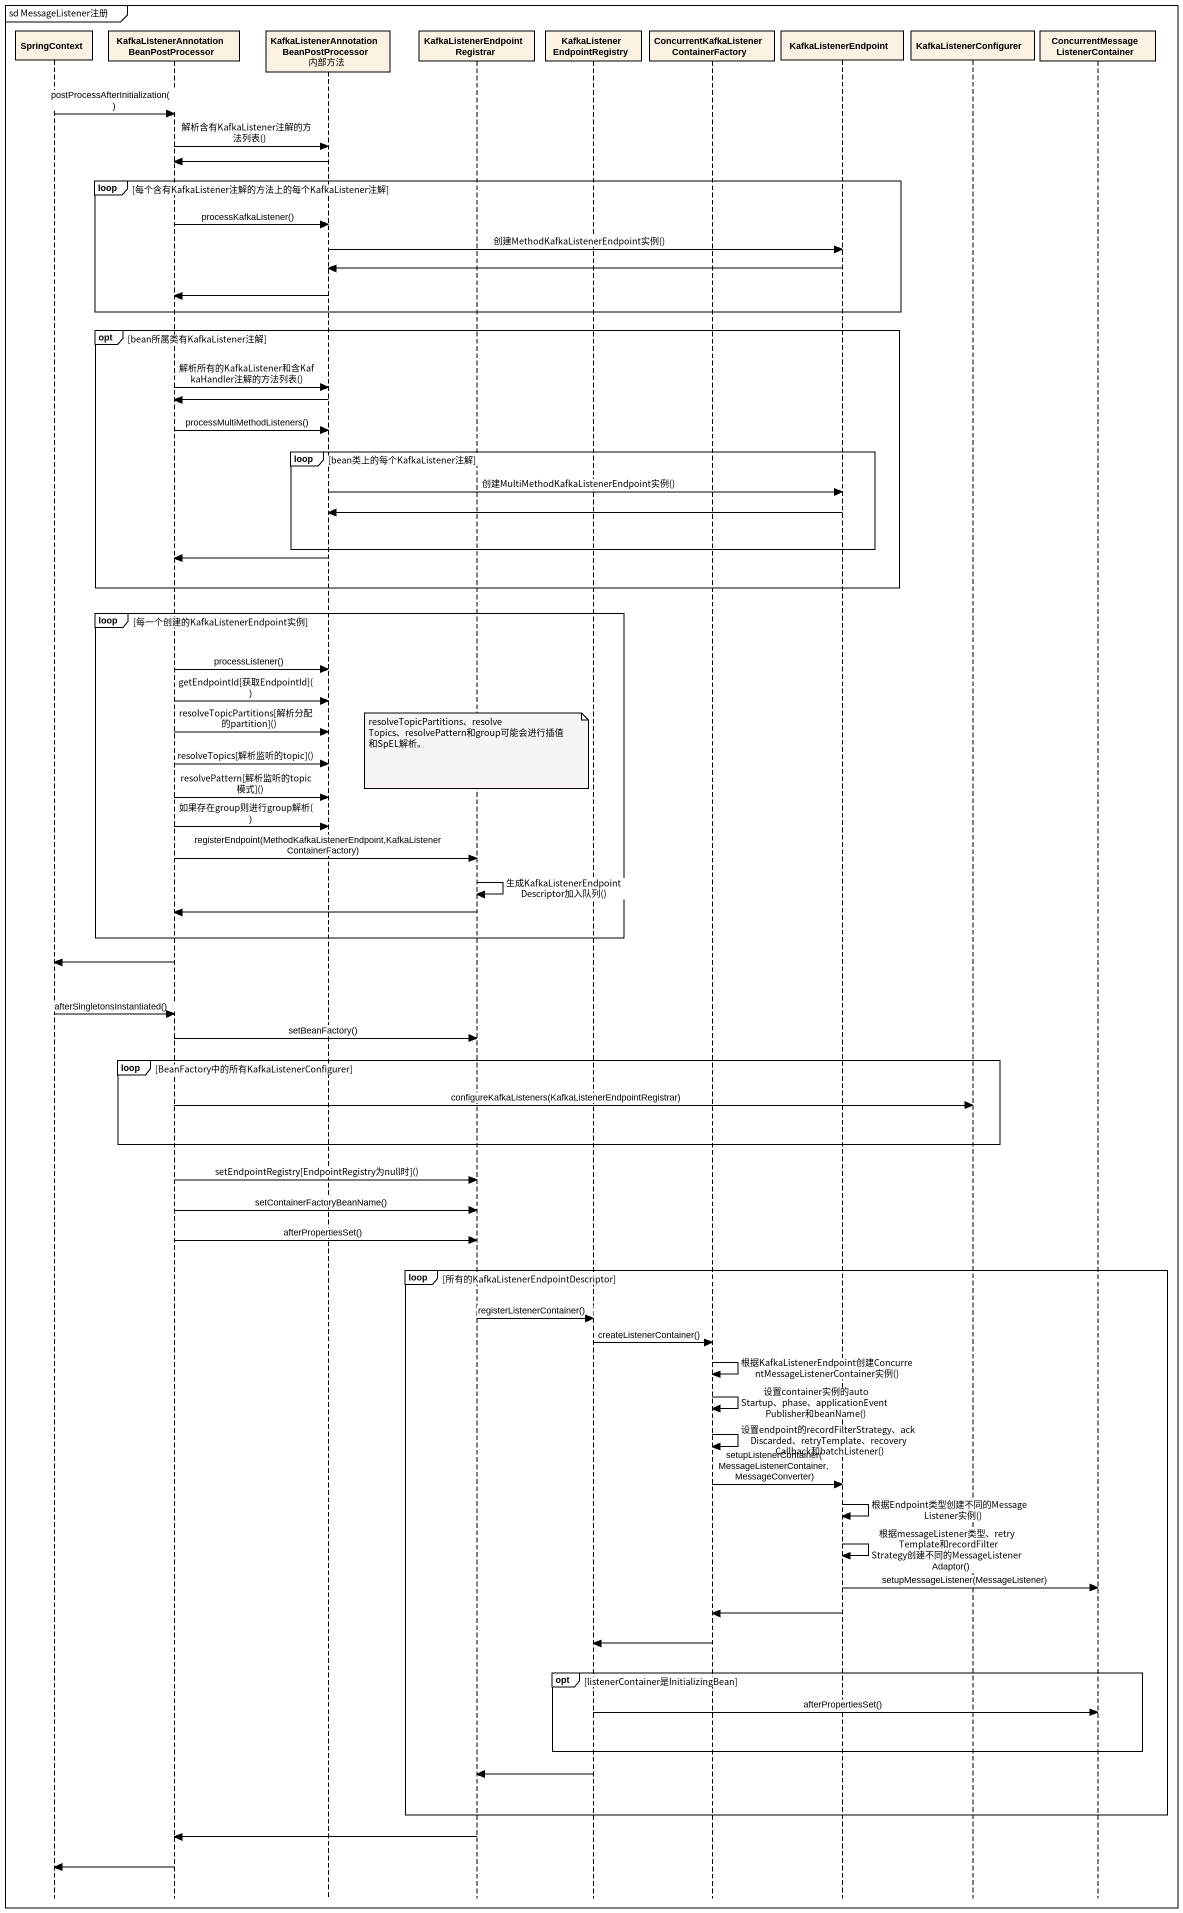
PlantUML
@startuml
mainframe sd MessageListener注册
hide footbox
participant SpringContext
participant "KafkaListenerAnnotation BeanPostProcessor" as KafkaListenerAnnotation
participant "KafkaListenerAnnotation BeanPostProcessor 内部方法" as KafkaListenerAnnotation_2
participant "KafkaListenerEndpoint Registrar" as KafkaListenerEndpoint
participant "KafkaListener EndpointRegistry" as KafkaListener
participant "ConcurrentKafkaListener ContainerFactory" as ConcurrentKafkaListener
participant "KafkaListenerEndpoint" as KafkaListenerEndpoint_2
participant KafkaListenerConfigurer
participant "ConcurrentMessage ListenerContainer" as ConcurrentMessage

SpringContext -> KafkaListenerAnnotation : postProcessAfterInitialization()
KafkaListenerAnnotation -> KafkaListenerAnnotation_2 : 解析含有KafkaListener注解的方法列表()
KafkaListenerAnnotation_2 -> KafkaListenerAnnotation
loop 每个含有KafkaListener注解的方法上的每个KafkaListener注解
  KafkaListenerAnnotation -> KafkaListenerAnnotation_2 : processKafkaListener()
  KafkaListenerAnnotation_2 -> KafkaListenerEndpoint_2 : 创建MethodKafkaListenerEndpoint实例()
  KafkaListenerEndpoint_2 -> KafkaListenerAnnotation_2
  KafkaListenerAnnotation_2 -> KafkaListenerAnnotation
end
opt bean所属类有KafkaListener注解
  KafkaListenerAnnotation -> KafkaListenerAnnotation_2 : 解析所有的KafkaListener和含KafkaHandler注解的方法列表()
  KafkaListenerAnnotation_2 -> KafkaListenerAnnotation
  KafkaListenerAnnotation -> KafkaListenerAnnotation_2 : processMultiMethodListeners()
  loop bean类上的每个KafkaListener注解
    KafkaListenerAnnotation_2 -> KafkaListenerEndpoint_2 : 创建MultiMethodKafkaListenerEndpoint实例()
    KafkaListenerEndpoint_2 -> KafkaListenerAnnotation_2
  end
  KafkaListenerAnnotation_2 -> KafkaListenerAnnotation
end
loop 每一个创建的KafkaListenerEndpoint实例
  KafkaListenerAnnotation -> KafkaListenerAnnotation_2 : processListener()
  KafkaListenerAnnotation -> KafkaListenerAnnotation_2 : getEndpointId[获取EndpointId]()
  KafkaListenerAnnotation -> KafkaListenerAnnotation_2 : resolveTopicPartitions[解析分配的partition]()
  note over KafkaListenerEndpoint : resolveTopicPartitions、resolveTopics、resolvePattern和group可能会进行插值和SpEL解析。
  KafkaListenerAnnotation -> KafkaListenerAnnotation_2 : resolveTopics[解析监听的topic]()
  KafkaListenerAnnotation -> KafkaListenerAnnotation_2 : resolvePattern[解析监听的topic模式]()
  KafkaListenerAnnotation -> KafkaListenerAnnotation_2 : 如果存在group则进行group解析()
  KafkaListenerAnnotation -> KafkaListenerEndpoint : registerEndpoint(MethodKafkaListenerEndpoint,KafkaListenerContainerFactory)
  KafkaListenerEndpoint -> KafkaListenerEndpoint : 生成KafkaListenerEndpointDescriptor加入队列()
  KafkaListenerEndpoint -> KafkaListenerAnnotation
end
KafkaListenerAnnotation -> SpringContext
SpringContext -> KafkaListenerAnnotation : afterSingletonsInstantiated()
KafkaListenerAnnotation -> KafkaListenerEndpoint : setBeanFactory()
loop BeanFactory中的所有KafkaListenerConfigurer
  KafkaListenerAnnotation -> KafkaListenerConfigurer : configureKafkaListeners(KafkaListenerEndpointRegistrar)
end
KafkaListenerAnnotation -> KafkaListenerEndpoint : setEndpointRegistry[EndpointRegistry为null时]()
KafkaListenerAnnotation -> KafkaListenerEndpoint : setContainerFactoryBeanName()
KafkaListenerAnnotation -> KafkaListenerEndpoint : afterPropertiesSet()
loop 所有的KafkaListenerEndpointDescriptor
  KafkaListenerEndpoint -> KafkaListener : registerListenerContainer()
  KafkaListener -> ConcurrentKafkaListener : createListenerContainer()
  ConcurrentKafkaListener -> ConcurrentKafkaListener : 根据KafkaListenerEndpoint创建ConcurrentMessageListenerContainer实例()
  ConcurrentKafkaListener -> ConcurrentKafkaListener : 设置container实例的autoStartup、phase、applicationEventPublisher和beanName()
  ConcurrentKafkaListener -> ConcurrentKafkaListener : 设置endpoint的recordFilterStrategy、ackDiscarded、retryTemplate、recoveryCallback和batchListener()
  ConcurrentKafkaListener -> KafkaListenerEndpoint_2 : setupListenerContainer(MessageListenerContainer,MessageConverter)
  KafkaListenerEndpoint_2 -> KafkaListenerEndpoint_2 : 根据Endpoint类型创建不同的MessageListener实例()
  KafkaListenerEndpoint_2 -> KafkaListenerEndpoint_2 : 根据messageListener类型、retryTemplate和recordFilterStrategy创建不同的MessageListenerAdaptor()
  KafkaListenerEndpoint_2 -> ConcurrentMessage : setupMessageListener(MessageListener)
  KafkaListenerEndpoint_2 -> ConcurrentKafkaListener
  ConcurrentKafkaListener -> KafkaListener
  opt listenerContainer是InitializingBean
    KafkaListener -> ConcurrentMessage : afterPropertiesSet()
  end
  KafkaListener -> KafkaListenerEndpoint
end
KafkaListenerEndpoint -> KafkaListenerAnnotation
KafkaListenerAnnotation -> SpringContext
@enduml
